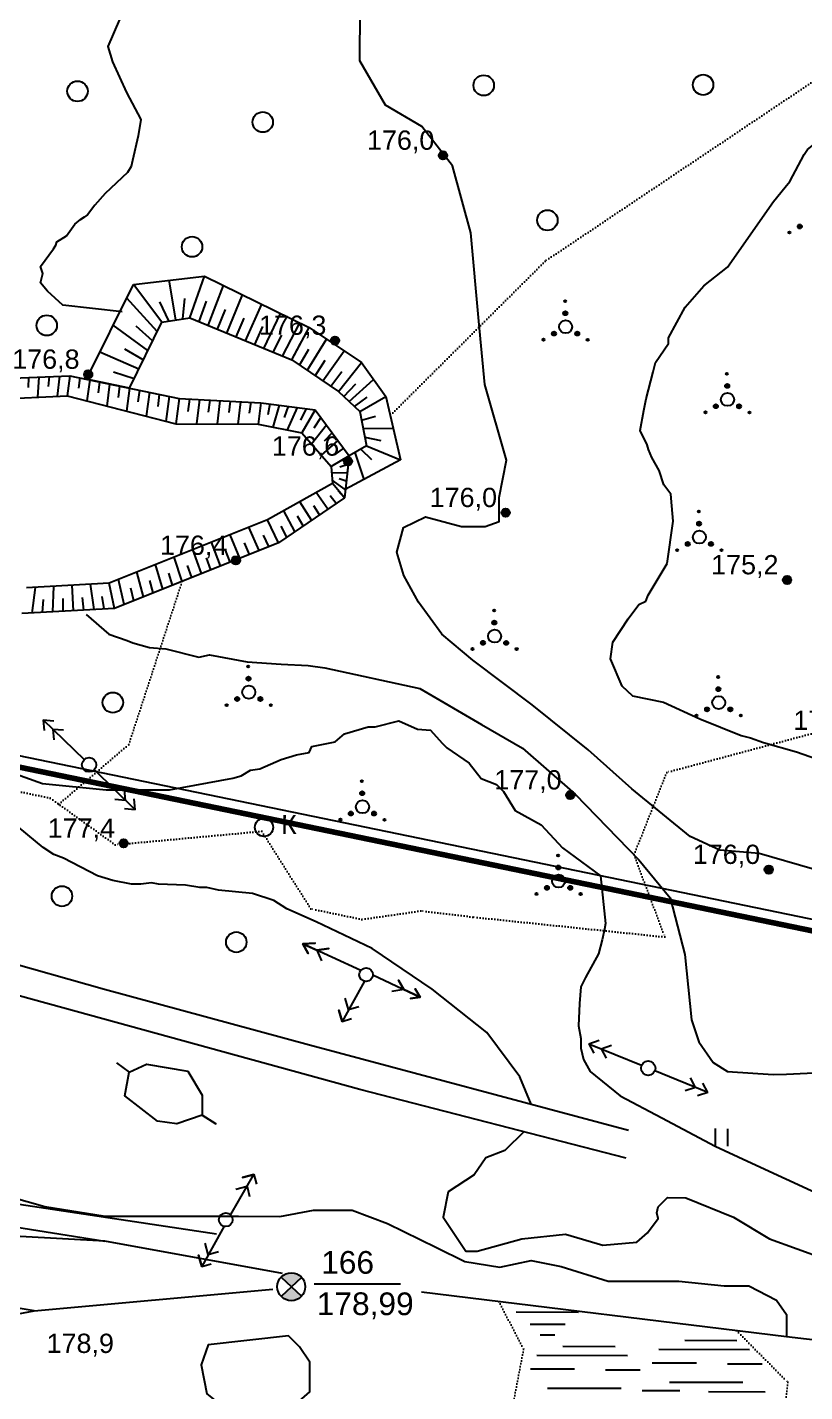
# Model space of a CAD drawing. Header units: millimetres. Extents: x 6243 to 9314, y 4730 to 7085.
# Drawn here: x 7632.3 to 7769.4, y 6244.3 to 6485 of the extents above; entities that cross this region are included whole.
import ezdxf

# ---------------------------------------------------------------- set-up
doc = ezdxf.new("R2010")
doc.units = ezdxf.units.MM
doc.header["$LTSCALE"] = 0.7
doc.linetypes.add('ACAD_ISO07W100', pattern=[3, 0, -3])
for name, color, linetype in [('болото', 84, 'Continuous'), ('відм', 14, 'Continuous'), ('горизонталі', 22, 'Continuous'), ('горный отвод', 7, 'Continuous'), ('дерево', 7, 'Continuous'), ('кущ', 7, 'Continuous'), ('Откос', 7, 'Continuous'), ('чорн', 255, 'Continuous')]:
    doc.layers.add(name, color=color, linetype=linetype)
doc.styles.get("Standard").update_dxf_attribs({"font": 'arial.ttf'})

# ---------------------------------------------------------------- blocks, each defined once
blk = doc.blocks.new('1')
at = {"layer": 'чорн', "color": 7, "ltscale": 0.2, "transparency": 33554687}
for p, q in [((5601.51, 1990.78), (5598.6, 1986.67)), ((5594.99, 1981.51), (5597.87, 1985.63))]:
    blk.add_line(p, q, dxfattribs=at)
for points in [[(5601.51, 1990.78), (5600.59, 1990.54)], [(5601.51, 1990.78), (5601.59, 1989.83)], [(5600.83, 1989.82), (5599.91, 1989.58)], [(5600.83, 1989.82), (5600.92, 1988.87)], [(5595.66, 1982.47), (5595.57, 1983.42)], [(5594.99, 1981.51), (5594.9, 1982.46)], [(5595.66, 1982.47), (5596.58, 1982.71)], [(5594.99, 1981.51), (5595.9, 1981.75)]]:
    blk.add_lwpolyline(points, dxfattribs=at)
blk.add_circle((5598.25, 1986.14), 0.633, dxfattribs=at)

msp = doc.modelspace()

# ---------------------------------------------------------------- hatches: boundary and pattern name
at = {"layer": 'відм', "ltscale": 0.2, "true_color": 0x000000}
h = msp.add_hatch(color=18, dxfattribs=at)
h.dxf.hatch_style = 1
h.paths.add_polyline_path([(7706.33, 6462.4, 1), (7704.86, 6462.4, 1)])
h = msp.add_hatch(color=18, dxfattribs=at)
h.dxf.hatch_style = 1
h.paths.add_polyline_path([(7687.28, 6429.75, 1), (7685.82, 6429.75, 1)])
h = msp.add_hatch(color=18, dxfattribs=at)
h.dxf.hatch_style = 1
h.paths.add_polyline_path([(7643.75, 6423.77, 1), (7642.29, 6423.78, 1)])
h = msp.add_hatch(color=18, dxfattribs=at)
h.dxf.hatch_style = 1
h.paths.add_polyline_path([(7689.55, 6408.44, 1), (7688.09, 6408.44, 1)])
h = msp.add_hatch(color=18, dxfattribs=at)
h.dxf.hatch_style = 1
h.paths.add_polyline_path([(7717.39, 6399.37, 1), (7715.92, 6399.38, 1)])
h = msp.add_hatch(color=18, dxfattribs=at)
h.dxf.hatch_style = 1
h.paths.add_polyline_path([(7669.81, 6390.95, 1), (7668.35, 6390.95, 1)])
h = msp.add_hatch(color=18, dxfattribs=at)
h.dxf.hatch_style = 1
h.paths.add_polyline_path([(7767.02, 6387.51, 1), (7765.56, 6387.51, 1)])
h = msp.add_hatch(color=18, dxfattribs=at)
h.dxf.hatch_style = 1
h.paths.add_polyline_path([(7728.78, 6349.57, 1), (7727.32, 6349.57, 1)])
h = msp.add_hatch(color=18, dxfattribs=at)
h.dxf.hatch_style = 1
h.paths.add_polyline_path([(7650.01, 6341.05, 1), (7648.54, 6341.05, 1)])
h = msp.add_hatch(color=18, dxfattribs=at)
h.dxf.hatch_style = 1
h.paths.add_polyline_path([(7763.79, 6336.43, 1), (7762.33, 6336.43, 1)])
at = {"layer": 'кущ', "ltscale": 0.2, "true_color": 0x000000}
h = msp.add_hatch(color=18, dxfattribs=at)
h.dxf.hatch_style = 1
h.paths.add_polyline_path([(7768.84, 6450.05), (7768.22, 6449.69, -0.133506), (7768.17, 6449.87, -0.764437)])
h.paths.add_polyline_path([(7768.84, 6450.05, -0.133506), (7768.89, 6449.87, -0.764437), (7768.22, 6449.69)])
h.paths.add_polyline_path([(7766.53, 6448.7, -0.133506), (7766.51, 6448.79, -0.764437), (7766.84, 6448.88)])
h.paths.add_polyline_path([(7766.53, 6448.7), (7766.84, 6448.88, -0.133506), (7766.87, 6448.79, -0.764437)])
h = msp.add_hatch(color=18, dxfattribs=at)
h.dxf.hatch_style = 1
h.paths.add_polyline_path([(7727.19, 6434.2), (7727.17, 6434.92, -0.133506), (7727.36, 6434.88, -0.764437)])
h.paths.add_polyline_path([(7727.19, 6434.2, -0.133506), (7727.01, 6434.25, -0.764437), (7727.17, 6434.92)])
h.paths.add_polyline_path([(7727.13, 6436.88, -0.133506), (7727.23, 6436.86, -0.764437), (7727.14, 6436.52)])
h.paths.add_polyline_path([(7727.13, 6436.88), (7727.14, 6436.52, -0.133506), (7727.05, 6436.54, -0.764437)])
h = msp.add_hatch(color=18, dxfattribs=at)
h.dxf.hatch_style = 1
h.paths.add_polyline_path([(7725.49, 6431.17), (7724.87, 6430.8, -0.133506), (7724.82, 6430.98, -0.764437)])
h.paths.add_polyline_path([(7725.49, 6431.17, -0.133506), (7725.54, 6430.98, -0.764437), (7724.87, 6430.8)])
h.paths.add_polyline_path([(7723.18, 6429.81, -0.133506), (7723.15, 6429.9, -0.764437), (7723.49, 6429.99)])
h.paths.add_polyline_path([(7723.18, 6429.81), (7723.49, 6429.99, -0.133506), (7723.51, 6429.9, -0.764437)])
h = msp.add_hatch(color=18, dxfattribs=at)
h.dxf.hatch_style = 1
h.paths.add_polyline_path([(7728.97, 6431.16), (7729.59, 6430.79, 0.133506), (7729.64, 6430.98, 0.764437)])
h.paths.add_polyline_path([(7728.97, 6431.16, 0.133506), (7728.92, 6430.98, 0.764437), (7729.59, 6430.79)])
h.paths.add_polyline_path([(7731.28, 6429.8, 0.133506), (7731.31, 6429.89, 0.764437), (7730.97, 6429.98)])
h.paths.add_polyline_path([(7731.28, 6429.8), (7730.97, 6429.98, 0.133506), (7730.94, 6429.89, 0.764437)])
h = msp.add_hatch(color=18, dxfattribs=at)
h.dxf.hatch_style = 1
h.paths.add_polyline_path([(7755.73, 6421.38), (7755.72, 6422.1, -0.133506), (7755.9, 6422.05, -0.764437)])
h.paths.add_polyline_path([(7755.73, 6421.38, -0.133506), (7755.55, 6421.42, -0.764437), (7755.72, 6422.1)])
h.paths.add_polyline_path([(7755.68, 6424.06, -0.133506), (7755.77, 6424.03, -0.764437), (7755.69, 6423.7)])
h.paths.add_polyline_path([(7755.68, 6424.06), (7755.69, 6423.7, -0.133506), (7755.59, 6423.72, -0.764437)])
h = msp.add_hatch(color=18, dxfattribs=at)
h.dxf.hatch_style = 1
h.paths.add_polyline_path([(7754.04, 6418.34), (7753.41, 6417.98, -0.133506), (7753.36, 6418.16, -0.764437)])
h.paths.add_polyline_path([(7754.04, 6418.34, -0.133506), (7754.08, 6418.16, -0.764437), (7753.41, 6417.98)])
h.paths.add_polyline_path([(7751.72, 6416.99, -0.133506), (7751.7, 6417.08, -0.764437), (7752.03, 6417.17)])
h.paths.add_polyline_path([(7751.72, 6416.99), (7752.03, 6417.17, -0.133506), (7752.06, 6417.08, -0.764437)])
h = msp.add_hatch(color=18, dxfattribs=at)
h.dxf.hatch_style = 1
h.paths.add_polyline_path([(7757.51, 6418.34), (7758.14, 6417.97, 0.133506), (7758.19, 6418.15, 0.764437)])
h.paths.add_polyline_path([(7757.51, 6418.34, 0.133506), (7757.46, 6418.15, 0.764437), (7758.14, 6417.97)])
h.paths.add_polyline_path([(7759.82, 6416.98, 0.133506), (7759.85, 6417.07, 0.764437), (7759.51, 6417.16)])
h.paths.add_polyline_path([(7759.82, 6416.98), (7759.51, 6417.16, 0.133506), (7759.49, 6417.07, 0.764437)])
h = msp.add_hatch(color=18, dxfattribs=at)
h.dxf.hatch_style = 1
h.paths.add_polyline_path([(7750.78, 6397.09), (7750.76, 6397.82, -0.133506), (7750.95, 6397.77, -0.764437)])
h.paths.add_polyline_path([(7750.78, 6397.09, -0.133506), (7750.59, 6397.14, -0.764437), (7750.76, 6397.82)])
h.paths.add_polyline_path([(7750.72, 6399.77, -0.133506), (7750.82, 6399.75, -0.764437), (7750.73, 6399.41)])
h.paths.add_polyline_path([(7750.72, 6399.77), (7750.73, 6399.41, -0.133506), (7750.64, 6399.44, -0.764437)])
h = msp.add_hatch(color=18, dxfattribs=at)
h.dxf.hatch_style = 1
h.paths.add_polyline_path([(7749.08, 6394.06), (7748.46, 6393.69, -0.133506), (7748.41, 6393.88, -0.764437)])
h.paths.add_polyline_path([(7749.08, 6394.06, -0.133506), (7749.13, 6393.87, -0.764437), (7748.46, 6393.69)])
h.paths.add_polyline_path([(7746.77, 6392.7, -0.133506), (7746.74, 6392.79, -0.764437), (7747.08, 6392.89)])
h.paths.add_polyline_path([(7746.77, 6392.7), (7747.08, 6392.89, -0.133506), (7747.1, 6392.79, -0.764437)])
h = msp.add_hatch(color=18, dxfattribs=at)
h.dxf.hatch_style = 1
h.paths.add_polyline_path([(7752.56, 6394.05), (7753.18, 6393.69, 0.133506), (7753.23, 6393.87, 0.764437)])
h.paths.add_polyline_path([(7752.56, 6394.05, 0.133506), (7752.51, 6393.87, 0.764437), (7753.18, 6393.69)])
h.paths.add_polyline_path([(7754.87, 6392.69, 0.133506), (7754.89, 6392.78, 0.764437), (7754.56, 6392.88)])
h.paths.add_polyline_path([(7754.87, 6392.69), (7754.56, 6392.88, 0.133506), (7754.53, 6392.79, 0.764437)])
h = msp.add_hatch(color=18, dxfattribs=at)
h.dxf.hatch_style = 1
h.paths.add_polyline_path([(7714.66, 6379.63), (7714.64, 6380.36, -0.133506), (7714.83, 6380.31, -0.764437)])
h.paths.add_polyline_path([(7714.66, 6379.63, -0.133506), (7714.47, 6379.68, -0.764437), (7714.64, 6380.36)])
h.paths.add_polyline_path([(7714.6, 6382.32, -0.133506), (7714.69, 6382.29, -0.764437), (7714.61, 6381.95)])
h.paths.add_polyline_path([(7714.6, 6382.32), (7714.61, 6381.95, -0.133506), (7714.52, 6381.98, -0.764437)])
h = msp.add_hatch(color=18, dxfattribs=at)
h.dxf.hatch_style = 1
h.paths.add_polyline_path([(7712.96, 6376.6), (7712.33, 6376.23, -0.133506), (7712.28, 6376.42, -0.764437)])
h.paths.add_polyline_path([(7712.96, 6376.6, -0.133506), (7713.01, 6376.42, -0.764437), (7712.33, 6376.23)])
h.paths.add_polyline_path([(7710.64, 6375.24, -0.133506), (7710.62, 6375.34, -0.764437), (7710.96, 6375.43)])
h.paths.add_polyline_path([(7710.64, 6375.24), (7710.96, 6375.43, -0.133506), (7710.98, 6375.34, -0.764437)])
h = msp.add_hatch(color=18, dxfattribs=at)
h.dxf.hatch_style = 1
h.paths.add_polyline_path([(7716.44, 6376.6), (7717.06, 6376.23, 0.133506), (7717.11, 6376.41, 0.764437)])
h.paths.add_polyline_path([(7716.44, 6376.6, 0.133506), (7716.39, 6376.41, 0.764437), (7717.06, 6376.23)])
h.paths.add_polyline_path([(7718.75, 6375.23, 0.133506), (7718.77, 6375.33, 0.764437), (7718.44, 6375.42)])
h.paths.add_polyline_path([(7718.75, 6375.23), (7718.44, 6375.42, 0.133506), (7718.41, 6375.33, 0.764437)])
h = msp.add_hatch(color=18, dxfattribs=at)
h.dxf.hatch_style = 1
h.paths.add_polyline_path([(7671.31, 6369.74), (7671.29, 6370.46, -0.133506), (7671.48, 6370.42, -0.764437)])
h.paths.add_polyline_path([(7671.31, 6369.74, -0.133506), (7671.12, 6369.79, -0.764437), (7671.29, 6370.46)])
h.paths.add_polyline_path([(7671.25, 6372.42, -0.133506), (7671.34, 6372.4, -0.764437), (7671.26, 6372.06)])
h.paths.add_polyline_path([(7671.25, 6372.42), (7671.26, 6372.06, -0.133506), (7671.17, 6372.08, -0.764437)])
h = msp.add_hatch(color=18, dxfattribs=at)
h.dxf.hatch_style = 1
h.paths.add_polyline_path([(7754.19, 6367.9), (7754.17, 6368.62, -0.133506), (7754.36, 6368.58, -0.764437)])
h.paths.add_polyline_path([(7754.19, 6367.9, -0.133506), (7754, 6367.95, -0.764437), (7754.17, 6368.62)])
h.paths.add_polyline_path([(7754.13, 6370.58, -0.133506), (7754.23, 6370.56, -0.764437), (7754.14, 6370.22)])
h.paths.add_polyline_path([(7754.13, 6370.58), (7754.14, 6370.22, -0.133506), (7754.05, 6370.24, -0.764437)])
h = msp.add_hatch(color=18, dxfattribs=at)
h.dxf.hatch_style = 1
h.paths.add_polyline_path([(7669.61, 6366.71), (7668.98, 6366.34, -0.133506), (7668.93, 6366.52, -0.764437)])
h.paths.add_polyline_path([(7669.61, 6366.71, -0.133506), (7669.66, 6366.52, -0.764437), (7668.98, 6366.34)])
h.paths.add_polyline_path([(7667.29, 6365.35, -0.133506), (7667.27, 6365.44, -0.764437), (7667.61, 6365.53)])
h.paths.add_polyline_path([(7667.29, 6365.35), (7667.61, 6365.53, -0.133506), (7667.63, 6365.44, -0.764437)])
h = msp.add_hatch(color=18, dxfattribs=at)
h.dxf.hatch_style = 1
h.paths.add_polyline_path([(7673.09, 6366.7), (7673.71, 6366.33, 0.133506), (7673.76, 6366.52, 0.764437)])
h.paths.add_polyline_path([(7673.09, 6366.7, 0.133506), (7673.04, 6366.52, 0.764437), (7673.71, 6366.33)])
h.paths.add_polyline_path([(7675.4, 6365.34, 0.133506), (7675.42, 6365.43, 0.764437), (7675.09, 6365.52)])
h.paths.add_polyline_path([(7675.4, 6365.34), (7675.09, 6365.52, 0.133506), (7675.06, 6365.43, 0.764437)])
h = msp.add_hatch(color=18, dxfattribs=at)
h.dxf.hatch_style = 1
h.paths.add_polyline_path([(7752.49, 6364.86), (7751.87, 6364.5, -0.133506), (7751.82, 6364.68, -0.764437)])
h.paths.add_polyline_path([(7752.49, 6364.86, -0.133506), (7752.54, 6364.68, -0.764437), (7751.87, 6364.5)])
h.paths.add_polyline_path([(7750.18, 6363.51, -0.133506), (7750.15, 6363.6, -0.764437), (7750.49, 6363.69)])
h.paths.add_polyline_path([(7750.18, 6363.51), (7750.49, 6363.69, -0.133506), (7750.51, 6363.6, -0.764437)])
h = msp.add_hatch(color=18, dxfattribs=at)
h.dxf.hatch_style = 1
h.paths.add_polyline_path([(7755.97, 6364.86), (7756.59, 6364.49, 0.133506), (7756.64, 6364.68, 0.764437)])
h.paths.add_polyline_path([(7755.97, 6364.86, 0.133506), (7755.92, 6364.68, 0.764437), (7756.59, 6364.49)])
h.paths.add_polyline_path([(7758.28, 6363.5, 0.133506), (7758.3, 6363.59, 0.764437), (7757.97, 6363.68)])
h.paths.add_polyline_path([(7758.28, 6363.5), (7757.97, 6363.68, 0.133506), (7757.94, 6363.59, 0.764437)])
h = msp.add_hatch(color=18, dxfattribs=at)
h.dxf.hatch_style = 1
h.paths.add_polyline_path([(7691.36, 6349.53), (7691.34, 6350.25, -0.133506), (7691.53, 6350.21, -0.764437)])
h.paths.add_polyline_path([(7691.36, 6349.53, -0.133506), (7691.17, 6349.58, -0.764437), (7691.34, 6350.25)])
h.paths.add_polyline_path([(7691.3, 6352.21, -0.133506), (7691.39, 6352.19, -0.764437), (7691.31, 6351.85)])
h.paths.add_polyline_path([(7691.3, 6352.21), (7691.31, 6351.85, -0.133506), (7691.22, 6351.87, -0.764437)])
h = msp.add_hatch(color=18, dxfattribs=at)
h.dxf.hatch_style = 1
h.paths.add_polyline_path([(7689.66, 6346.5), (7689.03, 6346.13, -0.133506), (7688.98, 6346.31, -0.764437)])
h.paths.add_polyline_path([(7689.66, 6346.5, -0.133506), (7689.71, 6346.31, -0.764437), (7689.03, 6346.13)])
h.paths.add_polyline_path([(7687.34, 6345.14, -0.133506), (7687.32, 6345.23, -0.764437), (7687.66, 6345.32)])
h.paths.add_polyline_path([(7687.34, 6345.14), (7687.66, 6345.32, -0.133506), (7687.68, 6345.23, -0.764437)])
h = msp.add_hatch(color=18, dxfattribs=at)
h.dxf.hatch_style = 1
h.paths.add_polyline_path([(7693.14, 6346.49), (7693.76, 6346.12, 0.133506), (7693.81, 6346.31, 0.764437)])
h.paths.add_polyline_path([(7693.14, 6346.49, 0.133506), (7693.09, 6346.31, 0.764437), (7693.76, 6346.12)])
h.paths.add_polyline_path([(7695.45, 6345.13, 0.133506), (7695.47, 6345.22, 0.764437), (7695.13, 6345.31)])
h.paths.add_polyline_path([(7695.45, 6345.13), (7695.13, 6345.31, 0.133506), (7695.11, 6345.22, 0.764437)])
h = msp.add_hatch(color=18, dxfattribs=at)
h.dxf.hatch_style = 1
h.paths.add_polyline_path([(7725.95, 6336.43), (7725.93, 6337.15, -0.133506), (7726.11, 6337.11, -0.764437)])
h.paths.add_polyline_path([(7725.95, 6336.43, -0.133506), (7725.76, 6336.47, -0.764437), (7725.93, 6337.15)])
h.paths.add_polyline_path([(7725.89, 6339.11, -0.133506), (7725.98, 6339.09, -0.764437), (7725.9, 6338.75)])
h.paths.add_polyline_path([(7725.89, 6339.11), (7725.9, 6338.75, -0.133506), (7725.81, 6338.77, -0.764437)])
h = msp.add_hatch(color=18, dxfattribs=at)
h.dxf.hatch_style = 1
h.paths.add_polyline_path([(7724.25, 6333.39), (7723.62, 6333.03, -0.133506), (7723.57, 6333.21, -0.764437)])
h.paths.add_polyline_path([(7724.25, 6333.39, -0.133506), (7724.3, 6333.21, -0.764437), (7723.62, 6333.03)])
h.paths.add_polyline_path([(7721.93, 6332.04, -0.133506), (7721.91, 6332.13, -0.764437), (7722.24, 6332.22)])
h.paths.add_polyline_path([(7721.93, 6332.04), (7722.24, 6332.22, -0.133506), (7722.27, 6332.13, -0.764437)])
h = msp.add_hatch(color=18, dxfattribs=at)
h.dxf.hatch_style = 1
h.paths.add_polyline_path([(7727.72, 6333.39), (7728.35, 6333.02, 0.133506), (7728.4, 6333.21, 0.764437)])
h.paths.add_polyline_path([(7727.72, 6333.39, 0.133506), (7727.67, 6333.21, 0.764437), (7728.35, 6333.02)])
h.paths.add_polyline_path([(7730.04, 6332.03, 0.133506), (7730.06, 6332.12, 0.764437), (7729.72, 6332.21)])
h.paths.add_polyline_path([(7730.04, 6332.03), (7729.72, 6332.21, 0.133506), (7729.7, 6332.12, 0.764437)])
at = {"layer": 'чорн', "ltscale": 0.2, "true_color": 0x000000}
h = msp.add_hatch(color=18, dxfattribs=at)
h.dxf.hatch_style = 1
h.paths.add_polyline_path([(7678.87, 6262.8), (7680.67, 6264.5, 0.440177), (7677.03, 6264.51)])
h.paths.add_polyline_path([(7677.07, 6261.11, 0.427639), (7680.65, 6261.15), (7678.87, 6262.8)])

# ---------------------------------------------------------------- linework, layer by layer
at = {"layer": 'болото', "color": 18, "ltscale": 0.2, "true_color": 0x000000}
for p, q in [((7748.27, 6253.39), (7757.45, 6253.38)), ((7722.14, 6250.76), (7738.12, 6250.74)), ((7726.76, 6252.34), (7735.95, 6252.32)), ((7743.64, 6251.81), (7759.63, 6251.79)), ((7721.01, 6248.38), (7728.81, 6248.37)), ((7734.29, 6248.17), (7740.37, 6248.16)), ((7742.52, 6249.44), (7750.31, 6249.43)), ((7755.79, 6249.22), (7761.87, 6249.22)), ((7745.55, 6246), (7758.5, 6245.99)), ((7724.05, 6244.95), (7737, 6244.93)), ((7740.73, 6244.56), (7747.4, 6244.55)), ((7752.42, 6244.34), (7762.4, 6244.33))]:
    msp.add_line(p, q, dxfattribs=at)
for points in [[(7718.51, 6258.39), (7729.49, 6258.38)], [(7720.98, 6256.24), (7727.14, 6256.23)], [(7722.72, 6254.35), (7725.3, 6254.35)]]:
    msp.add_lwpolyline(points, dxfattribs=at)
at = {"layer": 'відм', "color": 18, "ltscale": 0.2, "true_color": 0x000000}
for centre in [(7705.6, 6462.4), (7686.55, 6429.75), (7643.02, 6423.77), (7688.82, 6408.44), (7716.65, 6399.38), (7669.08, 6390.95), (7766.29, 6387.51), (7728.05, 6349.57), (7649.28, 6341.05), (7763.06, 6336.43)]:
    msp.add_circle(centre, 0.733, dxfattribs=at)
at = {"layer": 'горизонталі', "color": 18, "true_color": 0x000000}
for points in [[(7648.56, 6486.38), (7646.48, 6481.61), (7647.31, 6478.92), (7649.79, 6473.52), (7652.28, 6468.74), (7651.86, 6465.84), (7650.82, 6461.48), (7650.61, 6460.45), (7649.98, 6459.41), (7646.04, 6455.68), (7644.17, 6453.61), (7642.92, 6451.95), (7642.3, 6451.53)], [(7770.69, 6336.58), (7761.37, 6339.28), (7754.45, 6339.87), (7749.21, 6342.27), (7738.88, 6350.68), (7731.22, 6357.57), (7721.3, 6365.5), (7710.85, 6373.36), (7705.42, 6377.96), (7701.28, 6383.6), (7698.67, 6388.33), (7697.46, 6392.41), (7698.61, 6396.75), (7702.49, 6398.66), (7708.89, 6396.94), (7713.06, 6396.93), (7715.49, 6397.8), (7715.49, 6402.08), (7716.79, 6408.67), (7712.97, 6421.97), (7711.94, 6433.15), (7710.5, 6448.73), (7707.27, 6460.55), (7701.89, 6467.48), (7695.48, 6471.24), (7690.96, 6479.06), (7690.97, 6488.19)], [(7751.63, 6439.37), (7755.77, 6442.7), (7763.89, 6454.3), (7765.96, 6456.78), (7766.79, 6457.82), (7769.29, 6462.59), (7769.91, 6463.42), (7773.03, 6465.9), (7776.56, 6466.94), (7781.95, 6467.55), (7784.03, 6466.1)], [(7648.99, 6434.8), (7638.54, 6435.96), (7635.85, 6438.47), (7634.61, 6439.92), (7635.02, 6441.58), (7634.61, 6442.83), (7636.9, 6445.94), (7637.31, 6446.56), (7637.52, 6447.18), (7639.18, 6448.22), (7640.64, 6450.29), (7641.67, 6451.12), (7642.3, 6451.53), (7641.67, 6451.12)], [(7740.39, 6413.86), (7741.02, 6417.39), (7741.44, 6419.46), (7742.69, 6424.23), (7743.1, 6425.89), (7745.39, 6429.21), (7745.39, 6430.25), (7748.3, 6435.64), (7751.63, 6439.37)], [(7745.14, 6390.41), (7746.18, 6397.88), (7745.98, 6400.58), (7745.77, 6402.65), (7744.53, 6404.31), (7743.7, 6406.81), (7742.46, 6409.09), (7741.84, 6410.54), (7741.63, 6411.37), (7740.39, 6413.86)], [(7737.23, 6368.8), (7735.16, 6373.62), (7735.58, 6376.52), (7738.28, 6380.67), (7740.15, 6383.16), (7741.39, 6383.78), (7741.81, 6384.81), (7745.14, 6390.41)], [(7642.69, 6381.44), (7646.66, 6377.94), (7649.89, 6376.83), (7650.92, 6376.41), (7653.83, 6375.58), (7656.73, 6375.37), (7662.54, 6373.91), (7664.41, 6374.32), (7671.04, 6373.07), (7677.06, 6372.65), (7681.83, 6372.44), (7684.74, 6372.02), (7701.52, 6368.35), (7712.4, 6362.02), (7719.6, 6357.82), (7728.9, 6349.71), (7740.16, 6338.16), (7745.69, 6331.43), (7748.23, 6321.44), (7749.41, 6309.93), (7750.7, 6306.05), (7753.27, 6302.42), (7755.8, 6300.82), (7763.84, 6300.28), (7766.19, 6300.34), (7774.7, 6300.74)], [(7739.02, 6367.05), (7737.23, 6368.8), (7739.02, 6367.05), (7744.49, 6365.93), (7750.91, 6363.02), (7758.17, 6360.1), (7759.83, 6359.69), (7762.11, 6358.85), (7767.92, 6357.19), (7771.45, 6355.94), (7777.67, 6355.1), (7779.95, 6353.65), (7781.4, 6354.06), (7782.44, 6353.23), (7785.55, 6352.6), (7790.53, 6351.35), (7791.15, 6350.73)], [(7627.23, 6354.38), (7634.99, 6351.61), (7646.19, 6350.49), (7657.37, 6350.48), (7668.53, 6352.53), (7669.98, 6352.95), (7671.64, 6353.98), (7673.3, 6354.19), (7677.04, 6355.84), (7679.74, 6356.67), (7682.02, 6357.08), (7682.44, 6358.12), (7686.59, 6358.94), (7688.25, 6360.39), (7692.4, 6361.63), (7693.65, 6361.63), (7697.8, 6362.66), (7701.12, 6361.21), (7703.4, 6361), (7705.47, 6358.71), (7706.3, 6357.88), (7710.24, 6355.18), (7712.31, 6352.48), (7715.01, 6351.44), (7716.25, 6350.19), (7718.34, 6346.87), (7722.91, 6344.31), (7726.65, 6340.26), (7733.4, 6335.31), (7734.27, 6326.93), (7734.06, 6325.9), (7733.65, 6324.03), (7733.02, 6321.54), (7730.73, 6317.39), (7729.9, 6315.74), (7729.69, 6312.83), (7729.48, 6308.89), (7729.89, 6306.61), (7729.89, 6304.95), (7730.37, 6302.91), (7731.56, 6300.81), (7736.83, 6296.52), (7744.18, 6292.63), (7753.61, 6287.64), (7759.33, 6284.99), (7772.81, 6278.75)], [(7721.18, 6295.07), (7719.15, 6299.85), (7713.33, 6307.71), (7703.69, 6315.33), (7693.13, 6322.5), (7683.24, 6327.21), (7678.05, 6329.49), (7675.77, 6330.95), (7672.03, 6332.2), (7666.02, 6332.82), (7663.94, 6333.24), (7662.7, 6333.24), (7660.21, 6333.66), (7655.44, 6333.87), (7654.19, 6334.08), (7652.32, 6333.88), (7650.66, 6333.88), (7647.35, 6334.51), (7644.65, 6335.34), (7638.64, 6338.46), (7636.98, 6339.08), (7635.11, 6340.33), (7629.31, 6345.11)], [(7648.01, 6302.34), (7650.24, 6300.72), (7653.31, 6302.13), (7660.57, 6300.88), (7663.14, 6296.63), (7663.14, 6293.13), (7665.51, 6291.58), (7663.14, 6293.13), (7658.68, 6291.59), (7655.27, 6292.03), (7649.48, 6296.49), (7650.24, 6300.72)], [(7719.9, 6290.2), (7716.5, 6286.88), (7713.18, 6285.56), (7711.11, 6282.61), (7706.53, 6279.6), (7705.64, 6275.1), (7709.61, 6269.12), (7711.61, 6269.12), (7719.51, 6271.32), (7727.18, 6272.13), (7733.82, 6270.2), (7739.81, 6270.7), (7741.68, 6272.36), (7743.55, 6274.85), (7743.34, 6275.88), (7743.55, 6276.92), (7745.19, 6278.58), (7748.42, 6278.54), (7756.85, 6275.1)], [(7623.28, 6280.42), (7635.36, 6276.99), (7646.01, 6275.3), (7658.74, 6275.29), (7669.51, 6275.27), (7676.81, 6275.26), (7682.74, 6276.37), (7689.6, 6276.36), (7695.84, 6273.99), (7704.48, 6269.74), (7709.44, 6267.29), (7715.6, 6266.29), (7721.16, 6267.45), (7726.43, 6266.42), (7734.72, 6263.83), (7747.17, 6263.82), (7755.22, 6263), (7759.53, 6263), (7764.4, 6260.48), (7766.17, 6257.96), (7766.16, 6254.04)], [(7756.85, 6275.1), (7763.16, 6271.29), (7777.8, 6265.99), (7787.35, 6263.01), (7794.4, 6261.51), (7808.94, 6254.11), (7816.55, 6251.29), (7821.98, 6249.79), (7828.75, 6248.59), (7832.47, 6246.33)]]:
    msp.add_lwpolyline(points, dxfattribs=at)
at = {"layer": 'горный отвод', "color": 18, "ltscale": 0.2, "true_color": 0x000000}
for points in [[(6833.81, 6399.02), (7050.49, 6541.99), (7159.64, 6603.79), (7192.72, 6605.52), (7214.71, 6594.41), (7446.38, 6394.62), (7812.87, 6318.98), (7813.33, 6270.44), (8212.54, 6212.33), (8210.56, 6196.61), (8228.28, 6077.75), (8075.07, 6062.83), (7942.18, 6050.2), (7867.23, 6042.06), (7881.29, 5852.33), (7884.37, 5811.65), (7998.72, 5796.99), (8009.93, 5714.66)], [(6920.99, 5597.24), (6918.57, 5727.75), (6921.2, 5779.95), (6861.62, 5921.06), (6818.67, 5957.18), (6574.79, 6074.63), (6708.61, 6295.21), (6826.26, 6401.67), (6833.8, 6396.61), (7051.54, 6540.28), (7160.22, 6601.81), (7192.29, 6603.48), (7213.58, 6592.73), (7445.46, 6392.76), (7810.88, 6317.34), (7811.33, 6268.71), (8210.3, 6210.63), (8208.53, 6196.59), (8208.57, 6196.32)], [(6920.99, 5597.24), (6918.58, 5727.75), (6921.21, 5779.95), (6861.62, 5921.06), (6818.67, 5957.19), (6574.8, 6074.63), (6708.61, 6295.21), (6826.26, 6401.67), (6833.8, 6396.61), (7051.54, 6540.27), (7160.22, 6601.81), (7192.29, 6603.48), (7213.58, 6592.73), (7445.46, 6392.75), (7810.88, 6317.34), (7811.33, 6268.7), (8210.3, 6210.62), (8208.53, 6196.59), (8208.57, 6196.32)], [(6920.99, 5597.24), (6918.58, 5727.75), (6921.21, 5779.95), (6861.62, 5921.06), (6818.67, 5957.19), (6574.8, 6074.63), (6708.61, 6295.21), (6826.26, 6401.67), (6833.8, 6396.61), (7051.54, 6540.27), (7160.22, 6601.81), (7192.29, 6603.48), (7213.58, 6592.73), (7445.46, 6392.75), (7810.88, 6317.34), (7811.33, 6268.7), (8210.3, 6210.62), (8208.53, 6196.59), (8208.57, 6196.32)], [(6920.99, 5597.24), (6918.58, 5727.75), (6921.21, 5779.95), (6861.62, 5921.06), (6818.67, 5957.19), (6574.8, 6074.63), (6708.62, 6295.21), (6826.26, 6401.67), (6833.8, 6396.61), (7051.54, 6540.27), (7160.22, 6601.81), (7192.29, 6603.48), (7213.58, 6592.73), (7445.46, 6392.75), (7810.87, 6317.34), (7811.33, 6268.7), (8210.29, 6210.62), (8208.53, 6196.59), (8208.57, 6196.32)]]:
    msp.add_lwpolyline(points, dxfattribs=at)
at = {"layer": 'горный отвод', "color": 18, "lineweight": 200, "ltscale": 0.2, "true_color": 0x000000}
msp.add_lwpolyline([(6920.99, 5597.24), (6918.57, 5727.75), (6921.2, 5779.95), (6861.62, 5921.06), (6818.67, 5957.18), (6574.79, 6074.63), (6708.61, 6295.21), (6826.26, 6401.68), (6833.8, 6396.61), (7051.54, 6540.28), (7160.22, 6601.81), (7192.29, 6603.48), (7213.58, 6592.73), (7445.46, 6392.76), (7810.88, 6317.34), (7811.34, 6268.71), (8210.3, 6210.63), (8208.53, 6196.59), (8208.57, 6196.32)], dxfattribs=at)
at = {"layer": 'дерево', "color": 18, "ltscale": 0.2, "true_color": 0x000000}
for centre in [(7641.14, 6473.72), (7712.78, 6474.76), (7751.48, 6474.85), (7673.81, 6468.28), (7724.02, 6450.96), (7661.34, 6446.29), (7635.72, 6432.42), (7647.37, 6365.89), (7638.4, 6331.73), (7669.15, 6323.62)]:
    msp.add_circle(centre, 1.8, dxfattribs=at)
at = {"layer": 'кущ', "color": 18, "ltscale": 0.2, "true_color": 0x000000}
for centre, radius in [((7768.53, 6449.87), 0.362), ((7766.69, 6448.79), 0.181), ((7727.14, 6436.7), 0.181), ((7727.18, 6434.56), 0.362), ((7725.18, 6430.98), 0.362), ((7727.23, 6432.18), 1.15), ((7729.28, 6430.98), 0.362), ((7723.33, 6429.9), 0.181), ((7731.12, 6429.89), 0.181), ((7755.68, 6423.88), 0.181), ((7755.73, 6421.74), 0.362), ((7755.78, 6419.36), 1.15), ((7751.88, 6417.08), 0.181), ((7753.72, 6418.16), 0.362), ((7757.82, 6418.15), 0.362), ((7759.67, 6417.07), 0.181), ((7750.73, 6399.59), 0.181), ((7750.77, 6397.45), 0.362), ((7750.82, 6395.08), 1.15), ((7746.92, 6392.79), 0.181), ((7748.77, 6393.87), 0.362), ((7752.87, 6393.87), 0.362), ((7754.71, 6392.78), 0.181), ((7714.61, 6382.14), 0.181), ((7714.7, 6377.62), 1.15), ((7714.65, 6380), 0.362), ((7712.65, 6376.42), 0.362), ((7716.75, 6376.41), 0.362), ((7710.8, 6375.34), 0.181), ((7718.59, 6375.33), 0.181), ((7671.25, 6372.24), 0.181), ((7671.35, 6367.72), 1.15), ((7671.3, 6370.1), 0.362), ((7754.18, 6368.26), 0.362), ((7754.14, 6370.4), 0.181), ((7669.3, 6366.52), 0.362), ((7673.4, 6366.52), 0.362), ((7754.23, 6365.88), 1.15), ((7667.45, 6365.44), 0.181), ((7675.24, 6365.43), 0.181), ((7750.33, 6363.6), 0.181), ((7752.18, 6364.68), 0.362), ((7756.28, 6364.68), 0.362), ((7758.12, 6363.59), 0.181), ((7691.3, 6352.03), 0.181), ((7691.35, 6349.89), 0.362), ((7691.4, 6347.51), 1.15), ((7687.5, 6345.23), 0.181), ((7689.34, 6346.31), 0.362), ((7693.45, 6346.31), 0.362), ((7695.29, 6345.22), 0.181), ((7725.94, 6336.79), 0.362), ((7725.89, 6338.93), 0.181), ((7725.99, 6334.41), 1.15), ((7722.09, 6332.13), 0.181), ((7723.93, 6333.21), 0.362), ((7728.04, 6333.21), 0.362), ((7729.88, 6332.12), 0.181)]:
    msp.add_circle(centre, radius, dxfattribs=at)
at = {"layer": 'Откос', "color": 18, "ltscale": 0.15, "true_color": 0x000000}
for p, q in [((7660.94, 6433.76), (7663.56, 6441.13)), ((7660.94, 6433.76), (7663.56, 6441.13)), ((7655.99, 6433.01), (7651, 6439.63)), ((7658.47, 6433.39), (7657.28, 6440.38)), ((7664.21, 6432.41), (7666.91, 6439.48)), ((7655.17, 6431.35), (7649.81, 6437.25)), ((7655.99, 6433.01), (7653.49, 6436.32)), ((7657.23, 6433.2), (7655.68, 6436.6)), ((7659.7, 6433.58), (7660.06, 6437.17)), ((7662.58, 6433.09), (7663.91, 6436.7)), ((7667.48, 6431.06), (7670.26, 6437.84)), ((7670.75, 6429.71), (7673.62, 6436.19)), ((7665.85, 6431.74), (7667.22, 6435.2)), ((7669.12, 6430.39), (7670.53, 6433.7)), ((7674.02, 6428.36), (7676.97, 6434.54)), ((7653.55, 6428.02), (7647.44, 6432.48)), ((7654.36, 6429.68), (7651.49, 6432.27)), ((7672.39, 6429.04), (7673.84, 6432.2)), ((7677.29, 6427.01), (7680.33, 6432.9)), ((7678.92, 6426.34), (7682, 6432.07)), ((7675.65, 6427.69), (7677.15, 6430.7)), ((7678.92, 6426.34), (7680.46, 6429.21)), ((7681.67, 6424.48), (7685.08, 6430)), ((7651.93, 6424.68), (7645.07, 6427.71)), ((7652.74, 6426.35), (7649.5, 6428.22)), ((7680.3, 6425.41), (7681.92, 6428.22)), ((7683.05, 6423.55), (7684.83, 6426.26)), ((7684.43, 6422.62), (7688.15, 6427.93)), ((7651.11, 6423.02), (7647.5, 6424.17)), ((7685.8, 6421.69), (7687.74, 6424.29)), ((7687.18, 6420.76), (7691.22, 6425.85)), ((7687.18, 6420.76), (7691.22, 6425.85)), ((7632.5, 6423.22), (7632.44, 6421.46)), ((7634.32, 6423.3), (7634.11, 6419.77)), ((7636.14, 6423.38), (7635.99, 6421.62)), ((7637.96, 6423.46), (7637.58, 6419.93)), ((7639.79, 6423.55), (7639.32, 6420.02)), ((7639.79, 6423.55), (7639.55, 6421.78)), ((7641.54, 6423.18), (7641.3, 6421.37)), ((7650.3, 6421.35), (7642.7, 6422.94)), ((7643.29, 6422.81), (7642.8, 6419.11)), ((7645.04, 6422.45), (7644.79, 6420.55)), ((7646.8, 6422.08), (7646.29, 6418.2)), ((7648.55, 6421.72), (7648.29, 6419.73)), ((7650.3, 6421.35), (7649.77, 6417.3)), ((7688.12, 6419.89), (7690.2, 6422.12)), ((7689.07, 6419.01), (7693.35, 6422.86)), ((7652.05, 6420.98), (7651.78, 6418.91)), ((7653.81, 6420.62), (7653.26, 6416.39)), ((7655.56, 6420.25), (7655.28, 6418.1)), ((7657.31, 6419.89), (7656.74, 6415.49)), ((7659.06, 6419.52), (7658.49, 6415.03)), ((7659.06, 6419.52), (7658.78, 6417.28)), ((7660.87, 6419.43), (7660.58, 6417.23)), ((7662.67, 6419.33), (7662.12, 6415.03)), ((7664.47, 6419.24), (7664.2, 6417.13)), ((7666.27, 6419.14), (7665.76, 6415.03)), ((7668.07, 6419.05), (7667.82, 6417.03)), ((7669.88, 6418.95), (7669.39, 6415.02)), ((7690.01, 6418.13), (7692.22, 6419.75)), ((7690.96, 6417.26), (7695.49, 6419.86)), ((7690.96, 6417.26), (7695.49, 6419.86)), ((7671.68, 6418.86), (7671.44, 6416.94)), ((7673.48, 6418.76), (7673.02, 6415.02)), ((7673.48, 6418.76), (7673.02, 6415.02)), ((7675.08, 6418.56), (7674.69, 6416.66)), ((7676.68, 6418.35), (7675.58, 6414.49)), ((7678.28, 6418.15), (7677.57, 6416.19)), ((7679.88, 6417.94), (7678.14, 6413.97)), ((7681.48, 6417.74), (7680.45, 6415.72)), ((7683.08, 6417.53), (7680.69, 6413.44)), ((7683.08, 6417.53), (7680.69, 6413.44)), ((7685.07, 6414.82), (7682.41, 6411.48)), ((7684.07, 6416.18), (7682.81, 6414.32)), ((7691.25, 6415.73), (7693.7, 6416.41)), ((7691.55, 6414.21), (7696.79, 6414.29)), ((7687.06, 6412.1), (7684.13, 6409.52)), ((7686.06, 6413.46), (7684.67, 6411.98)), ((7691.84, 6412.69), (7694.64, 6412.1)), ((7689.05, 6409.39), (7685.85, 6407.55)), ((7689.05, 6409.39), (7685.85, 6407.55)), ((7688.06, 6410.75), (7686.52, 6409.64)), ((7689.05, 6409.39), (7688.71, 6406.43)), ((7690.08, 6409.98), (7691.61, 6405.22)), ((7691.11, 6410.58), (7692.98, 6408.77)), ((7692.13, 6411.17), (7698.09, 6408.71)), ((7692.13, 6411.17), (7698.09, 6408.71)), ((7688.88, 6407.91), (7687.39, 6407.43)), ((7688.71, 6406.43), (7685.94, 6406.34)), ((7688.37, 6403.48), (7686.04, 6405.12)), ((7688.2, 6402), (7686.09, 6404.52)), ((7688.54, 6404.96), (7687.27, 6405.34)), ((7685.3, 6400.02), (7683.22, 6402.92)), ((7686.75, 6401.01), (7685.7, 6402.36)), ((7688.2, 6402), (7687.14, 6403.26)), ((7679.48, 6396.05), (7677.5, 6399.73)), ((7682.39, 6398.04), (7680.36, 6401.32)), ((7683.84, 6399.03), (7682.82, 6400.57)), ((7676.57, 6394.07), (7674.64, 6398.13)), ((7676.57, 6394.07), (7674.64, 6398.13)), ((7680.93, 6397.05), (7679.93, 6398.78)), ((7669.77, 6391.35), (7668.06, 6395.5)), ((7673.17, 6392.71), (7671.35, 6396.81)), ((7674.87, 6393.39), (7673.93, 6395.43)), ((7678.03, 6395.06), (7677.05, 6397)), ((7662.98, 6388.63), (7661.49, 6392.86)), ((7666.38, 6389.99), (7664.78, 6394.18)), ((7668.08, 6390.67), (7667.25, 6392.75)), ((7671.47, 6392.03), (7670.59, 6394.09)), ((7656.18, 6385.9), (7654.91, 6390.23)), ((7659.58, 6387.27), (7658.2, 6391.55)), ((7661.28, 6387.95), (7660.56, 6390.08)), ((7664.68, 6389.31), (7663.9, 6391.42)), ((7652.78, 6384.54), (7651.63, 6388.92)), ((7657.88, 6386.58), (7657.22, 6388.74)), ((7633.16, 6381.68), (7633.75, 6386.21)), ((7636.79, 6381.89), (7636.98, 6386.39)), ((7640.42, 6382.09), (7640.22, 6386.58)), ((7644.05, 6382.3), (7643.46, 6386.76)), ((7647.68, 6382.5), (7646.7, 6386.94)), ((7649.38, 6383.18), (7648.34, 6387.6)), ((7651.08, 6383.86), (7650.53, 6386.06)), ((7654.48, 6385.22), (7653.88, 6387.4)), ((7634.97, 6381.79), (7635.17, 6384.05)), ((7638.6, 6381.99), (7638.6, 6384.24)), ((7642.24, 6382.2), (7642.04, 6384.43)), ((7645.87, 6382.4), (7645.47, 6384.62)), ((7647.68, 6382.5), (7647.19, 6384.72))]:
    msp.add_line(p, q, dxfattribs=at)
at = {"layer": 'чорн', "color": 18, "ltscale": 0.15, "true_color": 0x000000}
for p, q in [((7651, 6439.63), (7663.56, 6441.13)), ((7663.56, 6441.13), (7682, 6432.07)), ((7642.7, 6422.94), (7651, 6439.63)), ((7655.99, 6433.01), (7660.94, 6433.76)), ((7660.94, 6433.76), (7678.92, 6426.34)), ((7650.3, 6421.35), (7655.99, 6433.01)), ((7682, 6432.07), (7691.22, 6425.85)), ((7678.92, 6426.34), (7687.18, 6420.76)), ((7691.22, 6425.85), (7695.49, 6419.86)), ((7619.75, 6422.65), (7639.79, 6423.55)), ((7639.79, 6423.55), (7659.06, 6419.52)), ((7620.22, 6419.12), (7639.32, 6420.02)), ((7639.32, 6420.02), (7658.49, 6415.03)), ((7659.06, 6419.52), (7673.48, 6418.76)), ((7687.18, 6420.76), (7690.96, 6417.26)), ((7695.49, 6419.86), (7698.09, 6408.71)), ((7673.48, 6418.76), (7683.08, 6417.53)), ((7683.08, 6417.53), (7689.05, 6409.39)), ((7690.96, 6417.26), (7692.13, 6411.17)), ((7658.49, 6415.03), (7673.02, 6415.02)), ((7673.02, 6415.02), (7680.69, 6413.44)), ((7680.69, 6413.44), (7685.85, 6407.55)), ((7689.05, 6409.39), (7688.2, 6402)), ((7692.13, 6411.17), (7689.05, 6409.39)), ((7685.85, 6407.55), (7686.09, 6404.52)), ((7698.09, 6408.71), (7688.37, 6403.48)), ((7686.09, 6404.52), (7674.64, 6398.13)), ((7688.2, 6402), (7676.57, 6394.07)), ((7674.64, 6398.13), (7646.7, 6386.94)), ((7676.57, 6394.07), (7647.68, 6382.5)), ((7646.7, 6386.94), (7632.13, 6386.12)), ((7647.68, 6382.5), (7631.34, 6381.58))]:
    msp.add_line(p, q, dxfattribs=at)
at = {"layer": 'чорн', "color": 18, "true_color": 0x000000}
for p, q in [((7619.62, 6322.79), (7645.89, 6315.34)), ((7645.89, 6315.34), (7682.05, 6305.53)), ((7682.05, 6305.53), (7738.34, 6290.49))]:
    msp.add_line(p, q, dxfattribs=at)
at = {"layer": 'чорн', "color": 18, "ltscale": 0.2, "true_color": 0x000000}
for p, q in [((7677.03, 6264.51), (7680.65, 6261.15)), ((7680.67, 6264.5), (7677.07, 6261.11)), ((7682.9, 6263.37), (7698.09, 6263.36))]:
    msp.add_line(p, q, dxfattribs=at)
at = {"layer": 'чорн', "color": 18, "linetype": 'ACAD_ISO07W100', "ltscale": 0.2, "true_color": 0x000000}
for points in [[(7775.66, 6478.67), (7723.63, 6443.77), (7696.27, 6416.51)], [(7637.84, 6347.97), (7650.19, 6358.52), (7659.58, 6387.27)], [(7798.02, 6383.64), (7782.06, 6363.48), (7745.06, 6353.58), (7739.29, 6339.06), (7744.73, 6324.54), (7710.87, 6328.06), (7701.67, 6329.14), (7691.31, 6327.64), (7682.29, 6329.52), (7673.64, 6343.19), (7647.79, 6340.81), (7636.34, 6349.05), (7618.22, 6352.82), (7604.1, 6358.21)], [(7715.45, 6260.26), (7719.81, 6251.83), (7713.71, 6219.95)], [(7757.37, 6255.12), (7766.42, 6246), (7762.79, 6214.6)]]:
    msp.add_lwpolyline(points, dxfattribs=at)
at = {"layer": 'чорн', "color": 18, "true_color": 0x000000}
for points in [[(7455.92, 6329.21), (7465.06, 6329.2), (7471.83, 6330.92), (7484.73, 6314.07), (7490.87, 6310.76), (7543.77, 6291.81), (7567.1, 6283.37), (7592.73, 6279.19), (7627.51, 6273.8), (7645.95, 6270.87)], [(7737.92, 6285.55), (7690.95, 6297.62), (7616.69, 6318.06), (7599.49, 6323.31), (7590.3, 6326.04), (7587.15, 6322.58), (7581.89, 6320.15), (7577.78, 6319.37), (7577.32, 6316.33), (7575.55, 6309.98), (7568.16, 6287.29), (7609.69, 6280.59), (7665.63, 6272.16)], [(7677.27, 6265.17), (7645.95, 6270.87), (7631.03, 6271.72), (7607.84, 6275.15)], [(7633.47, 6258.58), (7623.57, 6260.26), (7547.45, 6264.39), (7544.82, 6264.76), (7494.79, 6272.99)], [(7607.15, 6253.63), (7633.47, 6258.58), (7675.61, 6262.43)], [(7701.83, 6261.93), (7766.16, 6254.04), (7844.73, 6244.9), (7879.2, 6240.57), (7915.02, 6235.77), (7949.16, 6230.65), (7969.95, 6227.71), (8009.36, 6222.38)]]:
    msp.add_lwpolyline(points, dxfattribs=at)
at = {"layer": 'чорн', "color": 18, "ltscale": 0.2, "true_color": 0x000000}
for points in [[(7691.1, 6318.63), (7680.86, 6323.32), (7683.03, 6323.42), (7680.86, 6323.32), (7681.85, 6321.63), (7680.86, 6323.32), (7683.33, 6322.2), (7685.44, 6322.51), (7683.33, 6322.2), (7684.15, 6320.35)], [(7691.74, 6316.73), (7687.79, 6309.64), (7687.2, 6311.62), (7687.79, 6309.64), (7689.47, 6310.14)], [(7693.23, 6317.85), (7701.6, 6313.9), (7700.67, 6315.38), (7701.6, 6313.9), (7699.89, 6313.67), (7701.6, 6313.9), (7698.71, 6315.27), (7697.74, 6316.9), (7698.71, 6315.27), (7696.59, 6314.95)], [(7688.96, 6311.75), (7688.37, 6313.73)], [(7688.96, 6311.75), (7690.73, 6312.27)], [(7753.61, 6290.74), (7753.61, 6287.67)], [(7755.75, 6290.71), (7755.75, 6287.64)], [(7668.18, 6275.6), (7672.25, 6282.62), (7670.25, 6282.11), (7672.25, 6282.62), (7672.69, 6280.92)], [(7671.04, 6280.53), (7669.04, 6280.02)], [(7671.04, 6280.53), (7671.5, 6278.74)], [(7666.99, 6273.51), (7663.04, 6266.42), (7662.45, 6268.4), (7663.04, 6266.42), (7664.72, 6266.91)], [(7664.21, 6268.53), (7663.63, 6270.51)], [(7664.21, 6268.53), (7665.98, 6269.05)], [(7678.33, 6254.17), (7664.2, 6252.61), (7662.94, 6249.06), (7663.96, 6243.94), (7669.71, 6239.36), (7675.47, 6238.48), (7682.11, 6244.31), (7682.11, 6249.51), (7680.3, 6252.27), (7678.33, 6254.17)]]:
    msp.add_lwpolyline(points, dxfattribs=at)
for centre, radius in [((7674.03, 6343.87), 1.61), ((7692.04, 6317.89), 1.2), ((7667.29, 6274.66), 1.2), ((7678.84, 6262.84), 2.47)]:
    msp.add_circle(centre, radius, dxfattribs=at)

# ---------------------------------------------------------------- block references
at = {"layer": 'чорн', "color": 18, "true_color": 0x000000, "xscale": 2, "yscale": 2, "zscale": 2}
for p, rotation in [((5504.22, 18041.03), 260.8386779992499), ((1399.04, 16346.8), 282.7350644818166)]:
    msp.add_blockref('1', p, dxfattribs=dict(at, rotation=rotation))

# ---------------------------------------------------------------- texts
at = {"layer": 'чорн', "color": 18, "ltscale": 0.2, "true_color": 0x000000, "attachment_point": 1, "rotation": 359.9325}
for s, width, insert, char_height in [('176,0', 2.4374, (7692.19, 6466.81), 3.4), ('176,3', 2.4374, (7673.15, 6434.16), 3.4), ('176,8', 2.4374, (7629.62, 6428.18), 3.4), ('176,6', 2.4374, (7675.41, 6412.85), 3.4), ('176,0', 2.4374, (7703.25, 6403.78), 3.4), ('176,4', 2.4374, (7655.68, 6395.35), 3.4), ('175,2', 2.4374, (7752.89, 6391.92), 3.4), ('175,2', 2.4374, (7767.39, 6364.47), 3.4), ('177,0', 2.4374, (7714.64, 6353.97), 3.4), ('177,4', 2.4374, (7635.87, 6345.45), 3.4), ('К', 2.4374, (7677.05, 6346.08), 3.4), ('176,0', 2.4374, (7749.66, 6340.83), 3.4), ('166', 1.2254, (7684.12, 6269.15), 4), ('178,99', 1.2254, (7683.34, 6261.85), 4), ('178,9', 2.4374, (7635.68, 6254.57), 3.4)]:
    msp.add_mtext_dynamic_manual_height_columns(s, width=width, gutter_width=12.5, heights=[0], dxfattribs=dict(at, insert=insert, char_height=char_height))

doc.saveas('drawing.dxf')
